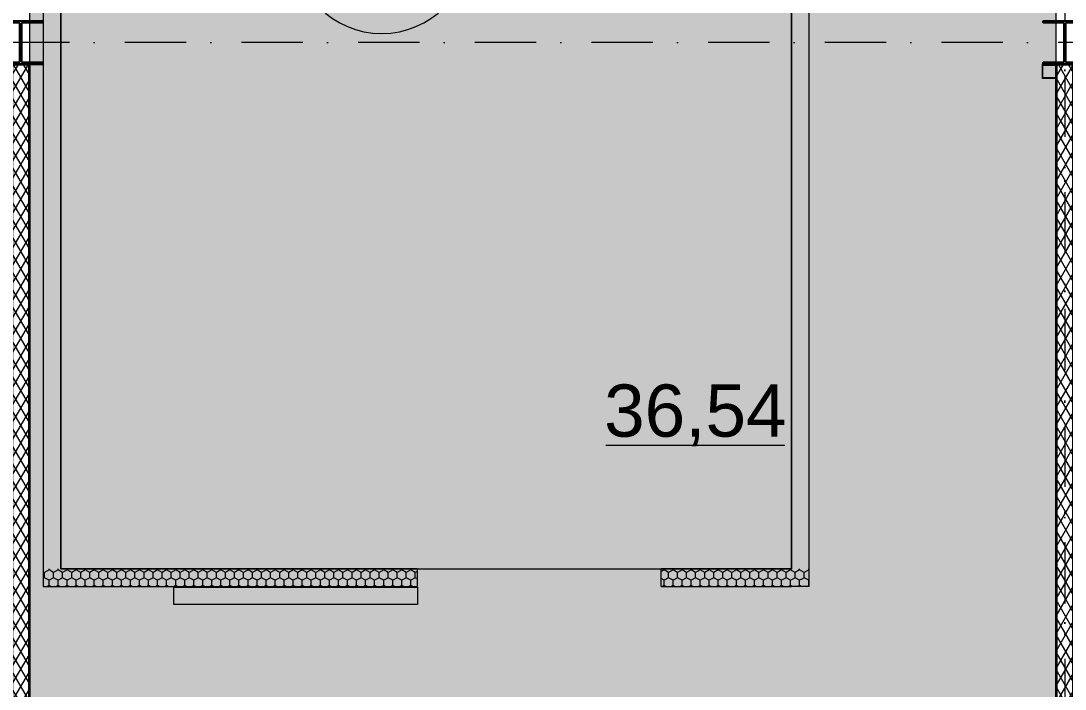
# Model space of a CAD drawing. Header units: millimetres. Extents: x -10605 to 104127, y -15987 to 52426.
# Drawn here: x 28001 to 34001, y 2285 to 6125 of the extents above; entities that cross this region are included whole.
import ezdxf
from ezdxf.enums import TextEntityAlignment as Align

# ---------------------------------------------------------------- set-up
doc = ezdxf.new("R2010")
doc.units = ezdxf.units.MM
doc.header["$MEASUREMENT"] = 0
for name, pattern in [('Dot & Dashed', [670.277762, 352.777767, -176.388884, 0, -141.111112]), ('Крупный пунктир', [634.99999, 0, -634.99999]), ('Штриховая', [300, 200, -100])]:
    doc.linetypes.add(name, pattern=pattern)
for name, color, linetype in [('Двери Archicad', 7, 'Continuous'), ('Зоны', 7, 'Continuous'), ('Зоны морозильные камеры', 7, 'Continuous'), ('Металлический каркас здания', 7, 'Continuous'), ('Морозильные камеры', 7, 'Continuous'), ('Оси', 7, 'Continuous'), ('Стены', 7, 'Continuous')]:
    doc.layers.add(name, color=color, linetype=linetype)
for name, color, linetype, lineweight in [('Двери Archicad_Ном._пера__3', 7, 'Continuous', 0), ('Зоны морозильные камеры_Ном._пера__100', 7, 'Continuous', 9), ('Зоны_Ном._пера__91', 255, 'Continuous', 0), ('Металлический каркас здания_Ном._пера__98', 7, 'Continuous', 25), ('Металлический каркас здания_Ном._пера__99', 7, 'Continuous', 15), ('Оси_Ном._пера__200', 7, 'Continuous', 0), ('Паспорта Зон Archicad_Ном._пера__100', 7, 'Continuous', 9), ('Стены _Ном._пера__97', 7, 'Continuous', 35)]:
    doc.layers.add(name, color=color, linetype=linetype, lineweight=lineweight)
for name, color, linetype, lineweight, true_color in [('Двери Archicad_Ном._пера__6', 7, 'Continuous', 13, 0xc23fa3ff), ('Зоны морозильные камеры_Ном._пера__6', 7, 'Continuous', 13, 0xc23fa3ff), ('Морозильные камеры_Ном._пера__6', 7, 'Continuous', 13, 0xc23fa3ff)]:
    doc.layers.add(name, color=color, linetype=linetype, lineweight=lineweight, true_color=true_color)
doc.styles.add('РЎР“Р•РќР•Р\xa0РР\xa0_РЎРўРР›Р¬_1', font='arial.ttf')
pattern_1 = [(90, (0, 0), (-60, 0), [])]
pattern_2 = [(90, (0, 0), (-51.961524, 0), [30, -60]), (90, (-25.98, 45), (-51.961524, 0), [30, -60]), (150, (-1e-14, 30), (25.98076, 45), [30, -60]), (150, (-51.96, 30), (25.98076, 45), [30, -60]), (210, (0, 0), (-25.98076, 45), [30, -60]), (210, (-51.96, -2e-14), (-25.98076, 45), [30, -60])]
pattern_3 = [(60, (0, 0), (-43.30127, 25), []), (120, (0, 0), (43.30127, 25), [])]

# ---------------------------------------------------------------- blocks, each defined once
blk = doc.blocks.new('Разгрузочный тамбур_26_5', base_point=(31581.5, 6260))
at = {"layer": 'Зоны', "linetype": 'Continuous', "lineweight": 0, "true_color": 0x3f3f3f}
blk.add_hatch(color=250, dxfattribs=at).paths.add_polyline_path([(28050, -125), (33950, -125), (33950, 11775), (32530, 11775), (28129.9, 11775), (28050, 11775)])
at = {"layer": 'Паспорта Зон Archicad_Ном._пера__100', "color": 7, "lineweight": 9, "style": 'РЎР“Р•РќР•Р\xa0РР\xa0_РЎРўРР›Р¬_1'}
for tag, p in [('ROOM_NUMBER', (31848.8, 1391.1)), ('ROOM_AREA', (33265.1, 309.3))]:
    blk.add_attdef(tag, text='', height=300, dxfattribs=at).set_placement(p, align=Align.MIDDLE_CENTER)
blk = doc.blocks.new('Колонна SHS ГК 27')
at = {"layer": 'Металлический каркас здания_Ном._пера__99', "linetype": 'Continuous', "lineweight": 0, "true_color": 0xffffff}
h = blk.add_hatch(dxfattribs=at)
h.set_pattern_fill('Barabбs_tйglakц_бllу', style=0, pattern_type=2)
h.set_pattern_definition(pattern_1)
h.paths.add_polyline_path([(-40, -40), (40, -40), (40, 40), (-40, 40)])
h.paths.add_polyline_path([(-36.4, -36.4), (-36.4, 36.4), (36.4, 36.4), (36.4, -36.4)], flags=0)
at = {"layer": 'Металлический каркас здания_Ном._пера__99', "color": 7, "linetype": 'Continuous', "lineweight": 15}
for p, q in [((40, 40), (-40, 40)), ((-40, 40), (-40, -40)), ((-36.4, -36.4), (-36.4, 36.4)), ((-36.4, 36.4), (36.4, 36.4)), ((36.4, 36.4), (36.4, -36.4)), ((40, -40), (40, 40)), ((-40, -40), (40, -40)), ((36.4, -36.4), (-36.4, -36.4))]:
    blk.add_line(p, q, dxfattribs=at)
blk = doc.blocks.new('Морозильная камера №3_№3_87', base_point=(30258.1, 6925))
at = {"layer": 'Зоны морозильные камеры_Ном._пера__6', "linetype": 'Continuous', "lineweight": 0, "true_color": 0x0f283f}
for points in [[(28229.9, 2975), (32430, 2975), (32430, 11675), (28229.9, 11675)], [(30229.9, 2975), (30229.9, 2875), (31729.9, 2875), (31729.9, 2975)]]:
    blk.add_hatch(color=158, dxfattribs=at).paths.add_polyline_path(points)
at = {"layer": 'Зоны морозильные камеры_Ном._пера__100', "color": 7, "linetype": 'Штриховая', "lineweight": 9, "flags": 128}
blk.add_lwpolyline([(28229.9, 2975), (32430, 2975), (32430, 11675), (28229.9, 11675)], close=True, dxfattribs=at)
at = {"layer": 'Паспорта Зон Archicad_Ном._пера__100', "color": 7, "linetype": 'Continuous', "lineweight": 9}
blk.add_line((31361.8, 3685.9), (32391.3, 3685.9), dxfattribs=at)
blk.add_arc((30074.5, 6557.9), 505.7, 180, 0, dxfattribs=at)
at = {"layer": 'Паспорта Зон Archicad_Ном._пера__100', "color": 7, "lineweight": 9, "style": 'РЎР“Р•РќР•Р\xa0РР\xa0_РЎРўРР›Р¬_1'}
for tag, p in [('DUMMY_112', (31313.9, 7100.7)), ('ROOM_NUMBER', (30074.5, 6555.3)), ('ROOM_AREA', (31876.5, 3885.4))]:
    blk.add_attdef(tag, text='', height=300, dxfattribs=at).set_placement(p, align=Align.MIDDLE_CENTER)
blk = doc.blocks.new('Стена_45', base_point=(32530, 2875))
at = {"layer": 'Морозильные камеры', "linetype": 'Continuous', "lineweight": 0, "true_color": 0x000000}
h = blk.add_hatch(dxfattribs=at)
h.set_pattern_fill('Styrofoam_SM_Insulation__3_', color=18, style=0, pattern_type=2)
h.set_pattern_definition(pattern_2)
h.paths.add_polyline_path([(32530, 2975), (32530, 11675), (32430, 11675), (32430, 2975)])
h = blk.add_hatch(dxfattribs=at)
h.set_pattern_fill('Styrofoam_SM_Insulation__3_', color=18, style=0, pattern_type=2)
h.set_pattern_definition(pattern_2)
h.paths.add_polyline_path([(32430, 2975), (32430, 2875), (32530, 2875)])
h = blk.add_hatch(dxfattribs=at)
h.set_pattern_fill('Styrofoam_SM_Insulation__3_', color=18, style=0, pattern_type=2)
h.set_pattern_definition(pattern_2)
h.paths.add_polyline_path([(32530, 2975), (32430, 2975), (32530, 2875)])
at = {"layer": 'Морозильные камеры_Ном._пера__6', "color": 161, "linetype": 'Continuous', "lineweight": 13, "true_color": 0x3fa3ff, "flags": 128}
for points in [[(32530, 2875), (32530, 11775)], [(32430, 11675), (32430, 2975)], [(32530, 2875), (32430, 2875)]]:
    blk.add_lwpolyline(points, dxfattribs=at)
blk = doc.blocks.new('Стена_47', base_point=(28129.9, 11775))
at = {"layer": 'Морозильные камеры', "linetype": 'Continuous', "lineweight": 0, "true_color": 0x000000}
h = blk.add_hatch(dxfattribs=at)
h.set_pattern_fill('Styrofoam_SM_Insulation__3_', color=18, style=0, pattern_type=2)
h.set_pattern_definition(pattern_2)
h.paths.add_polyline_path([(28129.9, 11675), (28129.9, 2975), (28229.9, 2975), (28229.9, 11675)])
h = blk.add_hatch(dxfattribs=at)
h.set_pattern_fill('Styrofoam_SM_Insulation__3_', color=18, style=0, pattern_type=2)
h.set_pattern_definition(pattern_2)
h.paths.add_polyline_path([(28229.9, 2975), (28129.9, 2875), (28229.9, 2875)])
h = blk.add_hatch(dxfattribs=at)
h.set_pattern_fill('Styrofoam_SM_Insulation__3_', color=18, style=0, pattern_type=2)
h.set_pattern_definition(pattern_2)
h.paths.add_polyline_path([(28229.9, 2975), (28129.9, 2975), (28129.9, 2875)])
at = {"layer": 'Морозильные камеры_Ном._пера__6', "color": 161, "linetype": 'Continuous', "lineweight": 13, "true_color": 0x3fa3ff, "flags": 128}
for points in [[(28129.9, 11675), (28129.9, 2875)], [(28229.9, 2975), (28229.9, 11675)], [(28129.9, 2875), (28229.9, 2875)]]:
    blk.add_lwpolyline(points, dxfattribs=at)
blk = doc.blocks.new('Наружная Раздвижная Дверь 27')
at = {"layer": 'Двери Archicad_Ном._пера__3', "color": 7, "linetype": 'Continuous', "lineweight": 0}
for p, q in [((700, 105), (2100, 105)), ((700, 5), (700, 105)), ((2100, 105), (2100, 5)), ((2100, 5), (700, 5))]:
    blk.add_line(p, q, dxfattribs=at)
at = {"layer": 'Двери Archicad_Ном._пера__6', "color": 161, "linetype": 'Continuous', "lineweight": 13, "true_color": 0x3fa3ff}
for p, q in [((-700, 0), (-700, -100)), ((700, 0), (700, -100))]:
    blk.add_line(p, q, dxfattribs=at)
blk = doc.blocks.new('Стена_242', base_point=(28129.9, 2875))
at = {"layer": 'Морозильные камеры', "linetype": 'Continuous', "lineweight": 0, "true_color": 0x000000}
h = blk.add_hatch(dxfattribs=at)
h.set_pattern_fill('Styrofoam_SM_Insulation__3_', color=18, style=0, pattern_type=2)
h.set_pattern_definition(pattern_2)
h.paths.add_polyline_path([(28229.9, 2875), (30279.9, 2875), (30279.9, 2975), (28229.9, 2975)])
h = blk.add_hatch(dxfattribs=at)
h.set_pattern_fill('Styrofoam_SM_Insulation__3_', color=18, style=0, pattern_type=2)
h.set_pattern_definition(pattern_2)
h.paths.add_polyline_path([(31679.9, 2875), (32430, 2875), (32430, 2975), (31679.9, 2975)])
at = {"layer": 'Морозильные камеры_Ном._пера__6', "color": 161, "linetype": 'Continuous', "lineweight": 13, "true_color": 0x3fa3ff}
for p, q in [((30279.9, 2875), (30279.9, 2975)), ((31679.9, 2875), (31679.9, 2975))]:
    blk.add_line(p, q, dxfattribs=at)
at = {"layer": 'Морозильные камеры_Ном._пера__6', "color": 161, "linetype": 'Continuous', "lineweight": 13, "true_color": 0x3fa3ff, "flags": 128}
for points in [[(30279.9, 2975), (28229.9, 2975)], [(32430, 2975), (31679.9, 2975)], [(28229.9, 2875), (30279.9, 2875)], [(31679.9, 2875), (32430, 2875)]]:
    blk.add_lwpolyline(points, dxfattribs=at)
at = {"layer": 'Двери Archicad', "color": 7, "linetype": 'Continuous', "lineweight": 50, "zscale": 1000, "rotation": 180}
blk.add_blockref('Наружная Раздвижная Дверь 27', (30979.9, 2875), dxfattribs=at)
blk = doc.blocks.new('Стена_403', base_point=(28000, 5874.9))
at = {"layer": 'Стены', "linetype": 'Continuous', "lineweight": 0, "true_color": 0x000000}
h = blk.add_hatch(dxfattribs=at)
h.set_pattern_fill('Batt_Insulation__3_', color=18, style=0, pattern_type=2)
h.set_pattern_definition(pattern_3)
h.paths.add_polyline_path([(27950, 5874.9), (27950, 125), (28050, 125), (28050, 5874.9)])
at = {"layer": 'Стены _Ном._пера__97', "color": 7, "linetype": 'Continuous', "lineweight": 35, "flags": 128}
for points in [[(27950, 5874.9), (27950, 125)], [(28050, 5874.9), (27950, 5874.9)], [(28050, 125), (28050, 5874.9)], [(27950, 125), (28050, 125)]]:
    blk.add_lwpolyline(points, dxfattribs=at)
blk = doc.blocks.new('Стена_404', base_point=(34000, 5874.9))
at = {"layer": 'Стены', "linetype": 'Continuous', "lineweight": 0, "true_color": 0x000000}
h = blk.add_hatch(dxfattribs=at)
h.set_pattern_fill('Batt_Insulation__3_', color=18, style=0, pattern_type=2)
h.set_pattern_definition(pattern_3)
h.paths.add_polyline_path([(33950, 5874.9), (33950, 125), (34050, 125), (34050, 5874.9)])
at = {"layer": 'Стены _Ном._пера__97', "color": 7, "linetype": 'Continuous', "lineweight": 35, "flags": 128}
for points in [[(33950, 5874.9), (33950, 125)], [(34050, 5874.9), (33950, 5874.9)], [(34050, 125), (34050, 5874.9)], [(33950, 125), (34050, 125)]]:
    blk.add_lwpolyline(points, dxfattribs=at)
blk = doc.blocks.new('Колонна Универсальная 27')
at = {"layer": 'Металлический каркас здания_Ном._пера__98', "linetype": 'Continuous', "lineweight": 0, "true_color": 0xffffff}
h = blk.add_hatch(dxfattribs=at)
h.set_pattern_fill('Barabбs_tйglakц_бllу', style=0, pattern_type=2)
h.set_pattern_definition(pattern_1)
h.paths.add_polyline_path([(-125, -125), (125, -125), (125, -113), (4, -113), (4, 113), (125, 113), (125, 125), (-125, 125), (-125, 113), (-4, 113), (-4, -113), (-125, -113)])
at = {"layer": 'Металлический каркас здания_Ном._пера__98', "color": 7, "linetype": 'Continuous', "lineweight": 25}
for p, q in [((125, 125), (-125, 125)), ((-125, 125), (-125, 113)), ((125, 113), (125, 125)), ((-125, 113), (-4, 113)), ((-4, 113), (-4, -113)), ((4, -113), (4, 113)), ((4, 113), (125, 113)), ((-4, -113), (-125, -113)), ((-125, -113), (-125, -125)), ((125, -113), (4, -113)), ((125, -125), (125, -113)), ((-125, -125), (125, -125))]:
    blk.add_line(p, q, dxfattribs=at)
blk = doc.blocks.new('Двутавp К 26020-83 27_2')
at = {"layer": 'Металлический каркас здания_Ном._пера__98', "color": 7, "linetype": 'Крупный пунктир', "lineweight": 25}
blk.add_line((0, 0), (17750, 0), dxfattribs=at)
blk = doc.blocks.new('Стандартный Маркер Сетки')
at = {"layer": 'Оси_Ном._пера__200', "color": 7, "linetype": 'Dot & Dashed', "lineweight": 0}
blk.add_line((0, 0), (107805.4, 0), dxfattribs=at)
at = {"layer": 'Оси_Ном._пера__200', "color": 7, "lineweight": 0, "style": 'РЎР“Р•РќР•Р\xa0РР\xa0_РЎРўРР›Р¬_1'}
blk.add_attdef('AC_MarkerText_1', text='', height=300, dxfattribs=at).set_placement((108205.4, 150), align=Align.TOP_CENTER)
blk = doc.blocks.new('Стандартный Маркер Сетки_4')
at = {"layer": 'Оси_Ном._пера__200', "color": 7, "linetype": 'Dot & Dashed', "lineweight": 0}
blk.add_line((0, 0), (55187, 0), dxfattribs=at)
at = {"layer": 'Оси_Ном._пера__200', "color": 7, "lineweight": 0, "style": 'РЎР“Р•РќР•Р\xa0РР\xa0_РЎРўРР›Р¬_1'}
blk.add_attdef('AC_MarkerText_1', text='', height=300, rotation=90, dxfattribs=at).set_placement((55368.5, -68.6), align=Align.TOP_CENTER)

msp = doc.modelspace()

# ---------------------------------------------------------------- linework, layer by layer
at = {"layer": 'Зоны морозильные камеры_Ном._пера__6', "color": 161, "linetype": 'Continuous', "lineweight": 13, "true_color": 0x3fa3ff, "flags": 128}
msp.add_lwpolyline([(28229.94333, 2974.99993), (32430, 2974.99993), (32430, 11674.99993), (28229.94333, 11674.99993)], close=True, dxfattribs=at)
at = {"layer": 'Зоны_Ном._пера__91', "color": 255, "linetype": 'Continuous', "lineweight": 0, "flags": 128}
msp.add_lwpolyline([(28050.00006, -125), (33950.00001, -125), (33950.00001, 11775), (32529.99998, 11775), (28129.94338, 11775), (28050.00006, 11775)], close=True, dxfattribs=at)

# ---------------------------------------------------------------- block references
at = {"layer": 'Зоны', "color": 7, "linetype": 'Continuous', "lineweight": 9}
msp.add_blockref('Разгрузочный тамбур_26_5', (31581.51816, 6260.01068), dxfattribs=at)
at = {"layer": 'Зоны морозильные камеры', "color": 7, "linetype": 'Continuous', "lineweight": 9}
ref = msp.add_blockref('Морозильная камера №3_№3_87', (30258.14475, 6924.98504), dxfattribs=at)
ref.add_attrib('ROOM_AREA', '36,54', dxfattribs={"layer": 'Паспорта Зон Archicad_Ном._пера__100', "color": 7, "lineweight": 9, "height": 300, "style": 'РЎР“Р•РќР•Р\xa0РР\xa0_РЎРўРР›Р¬_1'}).set_placement((31876.5445, 3885.37176), align=Align.MIDDLE_CENTER)
at = {"layer": 'Металлический каркас здания', "color": 7, "linetype": 'Continuous', "lineweight": 9, "zscale": 1000, "rotation": 90}
msp.add_blockref('Двутавp К 26020-83 27_2', (34000, 125), dxfattribs=at)
at = {"layer": 'Металлический каркас здания_Ном._пера__98', "color": 7, "linetype": 'Continuous', "lineweight": 25, "xscale": -1, "zscale": 1000}
for p in [(27999.99667, 5999.94944), (33999.97056, 5999.94944)]:
    msp.add_blockref('Колонна Универсальная 27', p, dxfattribs=at)
at = {"layer": 'Металлический каркас здания_Ном._пера__99', "color": 7, "linetype": 'Continuous', "lineweight": 15, "zscale": 1000, "rotation": 180}
msp.add_blockref('Колонна SHS ГК 27', (33910.00006, 5834.94944), dxfattribs=at)
at = {"layer": 'Морозильные камеры', "color": 161, "lineweight": 13, "true_color": 0x3fa3ff}
for name, p in [('Стена_45', (32530, 2875)), ('Стена_47', (28129.94333, 11775)), ('Стена_242', (28129.94333, 2875))]:
    msp.add_blockref(name, p, dxfattribs=at)
at = {"layer": 'Оси', "color": 8, "linetype": 'Continuous', "lineweight": 0, "true_color": 0x747474, "zscale": 1000, "rotation": 270}
msp.add_blockref('Стандартный Маркер Сетки_4', (34000, 40000.00005), dxfattribs=at)
at = {"layer": 'Оси', "color": 8, "linetype": 'Continuous', "lineweight": 0, "true_color": 0x747474, "xscale": -1, "zscale": 1000}
msp.add_blockref('Стандартный Маркер Сетки', (98000.00007, 6000), dxfattribs=at)
at = {"layer": 'Стены', "color": 7, "lineweight": 35}
for name, p in [('Стена_403', (28000.00006, 5874.94944)), ('Стена_404', (34000.00006, 5874.94944))]:
    msp.add_blockref(name, p, dxfattribs=at)

doc.saveas('drawing.dxf')
